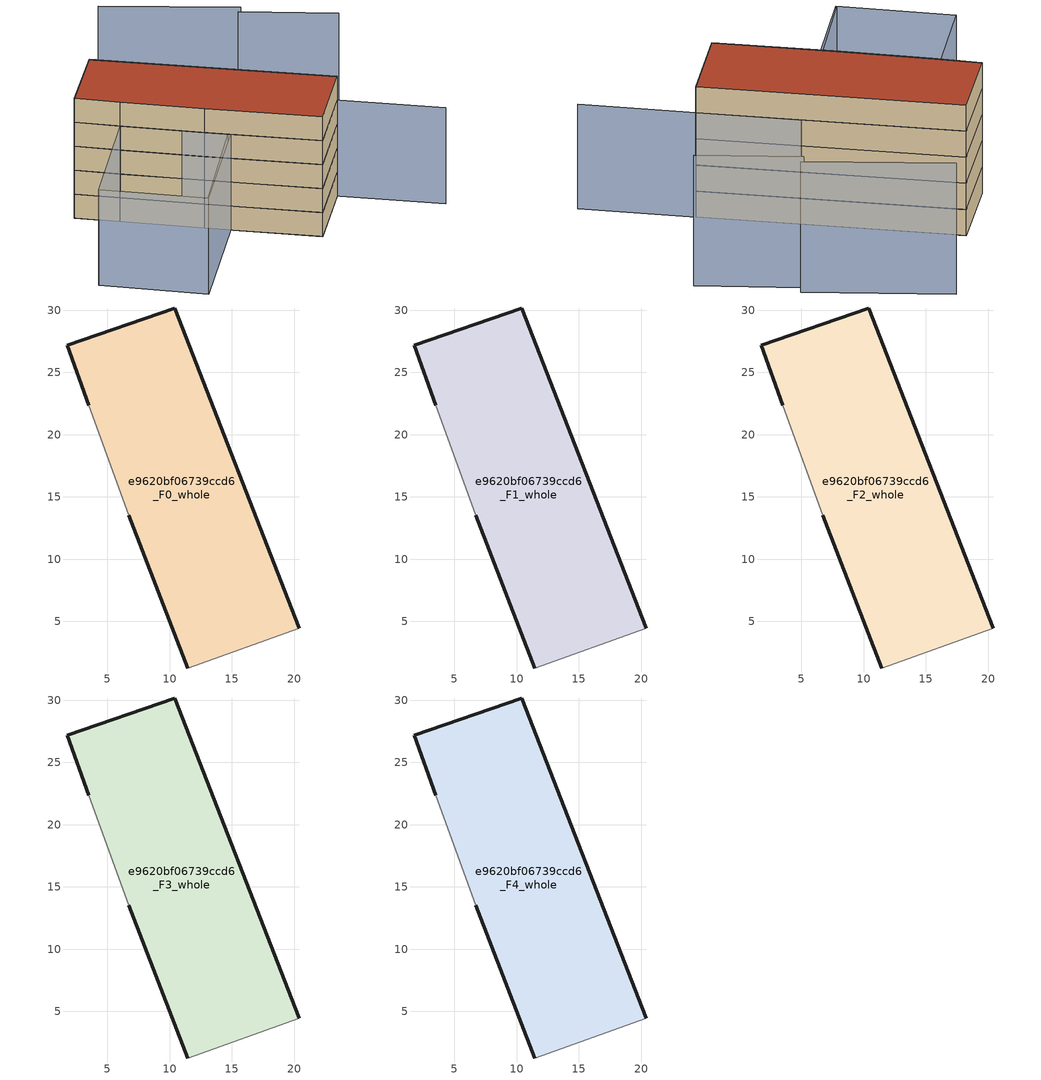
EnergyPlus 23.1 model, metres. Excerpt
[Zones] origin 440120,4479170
e9620bf06739ccd6_F0_whole
 floor ground (EU_floor_Construction): 20.42,4.44 10.43,30.17 1.77,27.17 3.49,22.34 6.73,13.52 11.47,1.26 z0
 wall outside (EU_wall_Construction): 3.49,22.34 1.77,27.17 10.43,30.17 20.42,4.44 / 11.47,1.26 6.73,13.52 z0:3
 wall adiabatic (EU_wall_Construction): 20.42,4.44 11.47,1.26 / 6.73,13.52 3.49,22.34 z0:3
e9620bf06739ccd6_F1_whole
 floor to e9620bf06739ccd6_F0_whole (EU_floor_Construction): 20.42,4.44 10.43,30.17 1.77,27.17 3.49,22.34 6.73,13.52 11.47,1.26 z3
 wall outside (EU_wall_Construction): 3.49,22.34 1.77,27.17 10.43,30.17 20.42,4.44 / 11.47,1.26 6.73,13.52 z3:6
 wall adiabatic (EU_wall_Construction): 20.42,4.44 11.47,1.26 / 6.73,13.52 3.49,22.34 z3:6
e9620bf06739ccd6_F2_whole
 floor to e9620bf06739ccd6_F1_whole (EU_floor_Construction): 20.42,4.44 10.43,30.17 1.77,27.17 3.49,22.34 6.73,13.52 11.47,1.26 z6
 wall outside (EU_wall_Construction): 3.49,22.34 1.77,27.17 10.43,30.17 20.42,4.44 / 11.47,1.26 6.73,13.52 z6:9
 wall adiabatic (EU_wall_Construction): 20.42,4.44 11.47,1.26 / 6.73,13.52 3.49,22.34 z6:9
e9620bf06739ccd6_F3_whole
 floor to e9620bf06739ccd6_F2_whole (EU_floor_Construction): 20.42,4.44 10.43,30.17 1.77,27.17 3.49,22.34 6.73,13.52 11.47,1.26 z9
 wall outside (EU_wall_Construction): 3.49,22.34 1.77,27.17 10.43,30.17 20.42,4.44 / 11.47,1.26 6.73,13.52 z9:12
 wall adiabatic (EU_wall_Construction): 20.42,4.44 11.47,1.26 / 6.73,13.52 3.49,22.34 z9:12
e9620bf06739ccd6_F4_whole
 floor to e9620bf06739ccd6_F3_whole (EU_floor_Construction): 20.42,4.44 10.43,30.17 1.77,27.17 3.49,22.34 6.73,13.52 11.47,1.26 z12
 wall outside (EU_wall_Construction): 3.49,22.34 1.77,27.17 10.43,30.17 20.42,4.44 / 11.47,1.26 6.73,13.52 z12:15
 wall adiabatic (EU_wall_Construction): 20.42,4.44 11.47,1.26 / 6.73,13.52 3.49,22.34 z12:15
 roof outside (EU_roof_Construction): 10.43,30.17 20.42,4.44 11.47,1.26 6.73,13.52 3.49,22.34 1.77,27.17 z15
shading: -6.1,5.86 16.59,14.5 / 16.59,14.5 24.72,-6.84 / -10.48,17.23 3.5,22.35 / 3.5,22.35 7.73,10.79 / 7.73,10.79 -6.25,5.67 / -6.25,5.67 -10.48,17.23 z0:12; 33.18,11.4 28.05,21.23 / 29.09,21.48 21.69,35.34 z0:15
[Building]
EU S2 Campaign: North Axis=0; Terrain=City; Solar Distribution=FullExterior
[Site:Location]
Madrid: Latitude=40.5; Longitude=-3.5; Time Zone=1; Elevation=609
[SizingPeriod:WeatherFileDays]
AnnualSizingPeriod: Begin Month=1; Begin Day of Month=1; End Month=12; End Day of Month=31; Day of Week for Start Day=Monday; Use Weather File Daylight Saving Period=No; Use Weather File Rain and Snow Indicators=No
[MATERIAL]
EU_InternalMass_Material: Roughness=MediumRough; Thickness=0.1; Conductivity=1; Density=1800; Specific Heat=900; Thermal Absorptance=0.9; Solar Absorptance=0.7; Visible Absorptance=0.7
[MATERIAL:NOMASS] Roughness=MediumRough; Thermal Absorptance=0.9; Solar Absorptance=0.7; Visible Absorptance=0.7
Name | Thermal Resistance
EU_wall_NoMass | 1.60022
EU_roof_NoMass | 1.57597
EU_floor_NoMass | 0.470652
[CONSTRUCTION]
EU_wall_Construction: EU_wall_NoMass
EU_roof_Construction: EU_roof_NoMass
EU_floor_Construction: EU_floor_NoMass
EU_InternalMass_Construction: EU_InternalMass_Material
[ZONE] Type=1; Multiplier=1; Ceiling Height=autocalculate; Volume=779.696; Floor Area=autocalculate; Part of Total Floor Area=Yes
e9620bf06739ccd6_F0_whole; e9620bf06739ccd6_F1_whole; e9620bf06739ccd6_F2_whole; e9620bf06739ccd6_F3_whole; e9620bf06739ccd6_F4_whole
[INTERNALMASS] Construction=EU_InternalMass_Construction; Surface Area=259.899
Name | Zone or ZoneList
e9620bf06739ccd6_F0_whole_EU_InternalMass | e9620bf06739ccd6_F0_whole
e9620bf06739ccd6_F1_whole_EU_InternalMass | e9620bf06739ccd6_F1_whole
e9620bf06739ccd6_F2_whole_EU_InternalMass | e9620bf06739ccd6_F2_whole
e9620bf06739ccd6_F3_whole_EU_InternalMass | e9620bf06739ccd6_F3_whole
e9620bf06739ccd6_F4_whole_EU_InternalMass | e9620bf06739ccd6_F4_whole
[OTHEREQUIPMENT] Fuel Type=Electricity; Design Level Calculation Method=Watts/Area; Power per Zone Floor Area=1; Fraction Latent=0; Fraction Radiant=0; Fraction Lost=0; Carbon Dioxide Generation Rate=0; EndUse Subcategory=EU_Step8_InternalGains
Name | Zone or ZoneList or Space or SpaceList | Schedule
EU_Step8_InternalGain_e9620bf06739ccd6_F0_whole_f000 | e9620bf06739ccd6_F0_whole | EU_Step8_GainSchedule_e9620bf06739ccd6_F0_whole_f000
EU_Step8_InternalGain_e9620bf06739ccd6_F1_whole_f000 | e9620bf06739ccd6_F1_whole | EU_Step8_GainSchedule_e9620bf06739ccd6_F1_whole_f000
EU_Step8_InternalGain_e9620bf06739ccd6_F2_whole_f000 | e9620bf06739ccd6_F2_whole | EU_Step8_GainSchedule_e9620bf06739ccd6_F2_whole_f000
EU_Step8_InternalGain_e9620bf06739ccd6_F3_whole_f000 | e9620bf06739ccd6_F3_whole | EU_Step8_GainSchedule_e9620bf06739ccd6_F3_whole_f000
EU_Step8_InternalGain_e9620bf06739ccd6_F4_whole_f000 | e9620bf06739ccd6_F4_whole | EU_Step8_GainSchedule_e9620bf06739ccd6_F4_whole_f000
[ZONEVENTILATION:DESIGNFLOWRATE] Schedule=EU_AlwaysOn; Design Flow Rate Calculation Method=AirChanges/Hour; Air Changes per Hour=0.480704; Ventilation Type=Natural; Fan Pressure Rise=0; Fan Total Efficiency=1; Constant Term Coefficient=1; Temperature Term Coefficient=0; Velocity Term Coefficient=0; Velocity Squared Term Coefficient=0; Minimum Indoor Temperature=-100; Maximum Indoor Temperature=100; Delta Temperature=-100; Minimum Outdoor Temperature=-100; Maximum Outdoor Temperature=100; Maximum Wind Speed=40
Name | Zone or ZoneList or Space or SpaceList
EU_ConstantAir_e9620bf06739ccd6_F0_whole | e9620bf06739ccd6_F0_whole
EU_ConstantAir_e9620bf06739ccd6_F1_whole | e9620bf06739ccd6_F1_whole
EU_ConstantAir_e9620bf06739ccd6_F2_whole | e9620bf06739ccd6_F2_whole
EU_ConstantAir_e9620bf06739ccd6_F3_whole | e9620bf06739ccd6_F3_whole
EU_ConstantAir_e9620bf06739ccd6_F4_whole | e9620bf06739ccd6_F4_whole
[HVACTEMPLATE:THERMOSTAT] Constant Heating Setpoint=20; Constant Cooling Setpoint=50
EU_HeatOnly_e9620bf06739ccd6_F0_whole; EU_HeatOnly_e9620bf06739ccd6_F1_whole; EU_HeatOnly_e9620bf06739ccd6_F2_whole; EU_HeatOnly_e9620bf06739ccd6_F3_whole; EU_HeatOnly_e9620bf06739ccd6_F4_whole
[HVACTEMPLATE:ZONE:IDEALLOADSAIRSYSTEM] System Availability Schedule=EU_AlwaysOn; Maximum Heating Supply Air Temperature=50; Minimum Cooling Supply Air Temperature=13; Maximum Heating Supply Air Humidity Ratio=0.0156; Minimum Cooling Supply Air Humidity Ratio=0.0077; Heating Limit=NoLimit; Cooling Limit=NoLimit; Heating Availability Schedule=EU_AlwaysOn; Cooling Availability Schedule=EU_CoolingOff; Dehumidification Control Type=ConstantSensibleHeatRatio; Cooling Sensible Heat Ratio=0.7; Dehumidification Setpoint=60; Humidification Control Type=None; Humidification Setpoint=30; Outdoor Air Method=None; Outdoor Air Flow Rate per Person=0.00944; Outdoor Air Flow Rate per Zone Floor Area=0; Outdoor Air Flow Rate per Zone=0; Demand Controlled Ventilation Type=None; Outdoor Air Economizer Type=NoEconomizer; Heat Recovery Type=None; Sensible Heat Recovery Effectiveness=0.7; Latent Heat Recovery Effectiveness=0.65
Name | Template Thermostat
e9620bf06739ccd6_F0_whole | EU_HeatOnly_e9620bf06739ccd6_F0_whole
e9620bf06739ccd6_F1_whole | EU_HeatOnly_e9620bf06739ccd6_F1_whole
e9620bf06739ccd6_F2_whole | EU_HeatOnly_e9620bf06739ccd6_F2_whole
e9620bf06739ccd6_F3_whole | EU_HeatOnly_e9620bf06739ccd6_F3_whole
e9620bf06739ccd6_F4_whole | EU_HeatOnly_e9620bf06739ccd6_F4_whole
[SIZING:ZONE] Zone Cooling Design Supply Air Temperature Input Method=SupplyAirTemperature; Zone Cooling Design Supply Air Temperature=13; Zone Heating Design Supply Air Temperature Input Method=SupplyAirTemperature; Zone Heating Design Supply Air Temperature=50; Zone Cooling Design Supply Air Humidity Ratio=0.008; Zone Heating Design Supply Air Humidity Ratio=0.008; Cooling Design Air Flow Method=DesignDay; Cooling Design Air Flow Rate=0; Cooling Minimum Air Flow per Zone Floor Area=0.000762; Cooling Minimum Air Flow=0; Cooling Minimum Air Flow Fraction=0.2; Heating Design Air Flow Method=DesignDay; Heating Design Air Flow Rate=0; Heating Maximum Air Flow per Zone Floor Area=0.002032; Heating Maximum Air Flow=0.141576; Heating Maximum Air Flow Fraction=0.3; Account for Dedicated Outdoor Air System=No; Dedicated Outdoor Air System Control Strategy=NeutralSupplyAir; Dedicated Outdoor Air Low Setpoint Temperature for Design=autosize; Dedicated Outdoor Air High Setpoint Temperature for Design=autosize; Zone Load Sizing Method=Sensible Load Only No Latent Load; Zone Latent Cooling Design Supply Air Humidity Ratio Input Method=HumidityRatioDifference; Zone Cooling Design Supply Air Humidity Ratio Difference=0.005; Zone Latent Heating Design Supply Air Humidity Ratio Input Method=HumidityRatioDifference; Zone Humidification Design Supply Air Humidity Ratio Difference=0.005
e9620bf06739ccd6_F0_whole; e9620bf06739ccd6_F1_whole; e9620bf06739ccd6_F2_whole; e9620bf06739ccd6_F3_whole; e9620bf06739ccd6_F4_whole
[SCHEDULE:CONSTANT]
Name | Hourly Value
EU_AlwaysOn | 1
EU_CoolingOff | 0
[SCHEDULE:FILE] Column Number=1; Rows to Skip at Top=0; Number of Hours of Data=8760; Column Separator=Comma; Interpolate to Timestep=No; Minutes per Item=60; Adjust Schedule for Daylight Savings=Yes
Name | File
EU_Step8_GainSchedule_e9620bf06739ccd6_F0_whole_f000 | ../../schedules/e9620bf06739ccd6/e9620bf06739ccd6_F0_whole_f000_gain.csv
EU_Step8_GainSchedule_e9620bf06739ccd6_F1_whole_f000 | ../../schedules/e9620bf06739ccd6/e9620bf06739ccd6_F1_whole_f000_gain.csv
EU_Step8_GainSchedule_e9620bf06739ccd6_F2_whole_f000 | ../../schedules/e9620bf06739ccd6/e9620bf06739ccd6_F2_whole_f000_gain.csv
EU_Step8_GainSchedule_e9620bf06739ccd6_F3_whole_f000 | ../../schedules/e9620bf06739ccd6/e9620bf06739ccd6_F3_whole_f000_gain.csv
EU_Step8_GainSchedule_e9620bf06739ccd6_F4_whole_f000 | ../../schedules/e9620bf06739ccd6/e9620bf06739ccd6_F4_whole_f000_gain.csv
